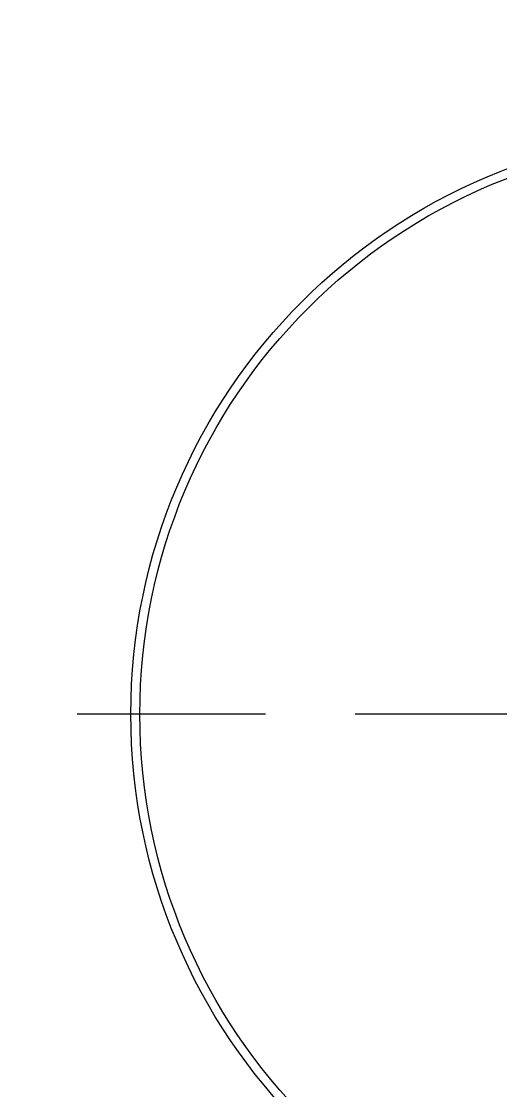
# Model space of a CAD drawing. Header units: millimetres. Extents: x -60 to 7633, y -2614 to 2146.
# Drawn here: x 4781.6 to 4808.3, y -1098.7 to -1039.1 of the extents above; entities that cross this region are included whole.
import ezdxf
from ezdxf.lldxf.tags import DXFTag

# ---------------------------------------------------------------- set-up
doc = ezdxf.new("R2010")
doc.units = ezdxf.units.MM
doc.layers.get('0').update_dxf_attribs({"color": 250})
tags = doc.linetypes.add('CENTER2', pattern=[28.575, 19.05, -3.175, 3.175, -3.175]).pattern_tags.tags
tags[10:11] = [DXFTag(74, 4), DXFTag(75, 0), DXFTag(340, '0'), DXFTag(46, 0.0), DXFTag(50, 0.0), DXFTag(44, 0.0), DXFTag(45, 0.0)]
tags[8:9] = [DXFTag(74, 4), DXFTag(75, 0), DXFTag(340, '0'), DXFTag(46, 0.0), DXFTag(50, 0.0), DXFTag(44, 0.0), DXFTag(45, 0.0)]
tags[6:7] = [DXFTag(74, 4), DXFTag(75, 0), DXFTag(340, '0'), DXFTag(46, 0.0), DXFTag(50, 0.0), DXFTag(44, 0.0), DXFTag(45, 0.0)]
tags[4:5] = [DXFTag(74, 4), DXFTag(75, 0), DXFTag(340, '0'), DXFTag(46, 0.0), DXFTag(50, 0.0), DXFTag(44, 0.0), DXFTag(45, 0.0)]

msp = doc.modelspace()

# ---------------------------------------------------------------- linework, layer by layer
at = {"linetype": 'CENTER2'}
for p, q in [((4795.183, -1077.712), (4784.683, -1077.712)), ((4840.183, -1077.712), (4800.183, -1077.712))]:
    msp.add_line(p, q, dxfattribs=at)
at = {"linetype": 'Continuous'}
for radius in [154.995, 153.2, 152.997, 152.9, 152.7, 32.5, 32]:
    msp.add_circle((4820.183, -1077.712), radius, dxfattribs=at)

doc.saveas('drawing.dxf')
